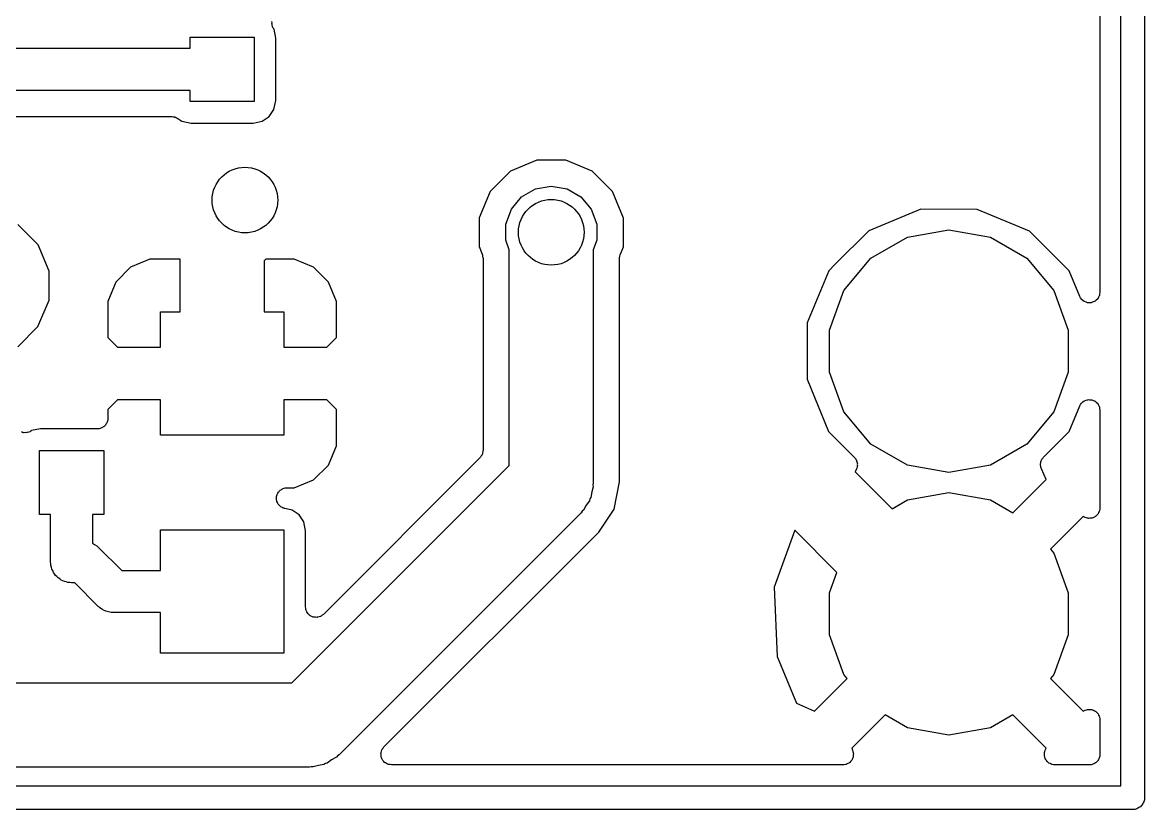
# Model space of a CAD drawing. Extents: x 25.3 to 49.5, y -85 to -25.3.
# Drawn here: x 38.63 to 49.48, y -84.95 to -77.34 of the extents above; entities that cross this region are included whole.
import ezdxf

# ---------------------------------------------------------------- set-up
doc = ezdxf.new("R2010")
doc.units = 0
doc.header["$MEASUREMENT"] = 0
doc.layers.add('BLACK', color=7, linetype='CONTINUOUS')

msp = doc.modelspace()

# ---------------------------------------------------------------- linework, layer by layer
at = {"layer": 'Black'}
for p, q in [((49.4792, -25.4), (49.4792, -84.836)), ((49.2506, -84.7217), (49.2506, -25.5143)), ((49.0474, -76.4626), (49.0474, -79.949)), ((41.0393, -77.354), (41.0401, -77.3428)), ((41.0411, -77.3603), (41.0393, -77.354)), ((41.0401, -77.3428), (41.0394, -77.3315)), ((41.0415, -77.3668), (41.0411, -77.3603)), ((41.0459, -77.3771), (41.0415, -77.3668)), ((41.049, -77.3879), (41.0459, -77.3771)), ((40.2475, -77.5894), (40.2475, -77.4827)), ((40.2475, -77.4827), (40.8673, -77.4827)), ((40.8673, -77.4827), (40.8673, -78.1025)), ((41.0528, -77.3932), (41.049, -77.3879)), ((41.0554, -77.3992), (41.0528, -77.3932)), ((41.0596, -77.4055), (41.0554, -77.3992)), ((41.0765, -77.4925), (41.0596, -77.4055)), ((35.0687, -77.5894), (40.2475, -77.5894)), ((41.0765, -78.0924), (41.0765, -77.4925)), ((40.2475, -77.9958), (34.9845, -77.9958)), ((40.2475, -78.1025), (40.2475, -77.9958)), ((40.8673, -78.1025), (40.2475, -78.1025)), ((41.0584, -78.1823), (41.0765, -78.0924)), ((41.0128, -78.2499), (41.0584, -78.1823)), ((34.9945, -78.2498), (40.0717, -78.2498)), ((40.0717, -78.2498), (40.0839, -78.252)), ((40.0839, -78.252), (40.0963, -78.2528)), ((40.0963, -78.2528), (40.1012, -78.255)), ((40.1012, -78.255), (40.1064, -78.2559)), ((40.1064, -78.2559), (40.1172, -78.2621)), ((40.1172, -78.2621), (40.1285, -78.2672)), ((40.1285, -78.2672), (40.1676, -78.2936)), ((40.1676, -78.2936), (40.2576, -78.3116)), ((40.2576, -78.3116), (40.8575, -78.3116)), ((40.8575, -78.3116), (40.9445, -78.2948)), ((40.9445, -78.2948), (41.0128, -78.2499)), ((43.6029, -78.6699), (43.346, -78.776)), ((43.8807, -78.6701), (43.6029, -78.6699)), ((44.1374, -78.7767), (43.8807, -78.6701)), ((43.346, -78.776), (43.1494, -78.9723)), ((44.3337, -78.9733), (44.1374, -78.7767)), ((43.1494, -78.9723), (43.0428, -79.2289)), ((43.4544, -79.0267), (43.5886, -78.9492)), ((43.5886, -78.9492), (43.7412, -78.9223)), ((43.7412, -78.9223), (43.8938, -78.9492)), ((43.8938, -78.9492), (44.028, -79.0267)), ((44.4398, -79.2302), (44.3337, -78.9733)), ((43.3548, -79.1454), (43.4544, -79.0267)), ((44.028, -79.0267), (44.1276, -79.1454)), ((43.3018, -79.291), (43.3548, -79.1454)), ((44.1276, -79.1454), (44.1806, -79.291)), ((47.3153, -79.1462), (46.811, -79.3545)), ((47.8609, -79.1466), (47.3153, -79.1462)), ((48.3649, -79.3559), (47.8609, -79.1466)), ((38.7774, -79.4888), (38.5811, -79.2922)), ((43.0428, -79.2289), (43.0426, -79.5068)), ((43.3018, -79.446), (43.3018, -79.291)), ((44.1806, -79.291), (44.1806, -79.446)), ((44.4396, -79.508), (44.4398, -79.2302)), ((46.811, -79.3545), (46.4841, -79.6808)), ((46.833, -79.6195), (47.1858, -79.4159)), ((47.1858, -79.4159), (47.5869, -79.3451)), ((47.5869, -79.3451), (47.988, -79.4159)), ((47.988, -79.4159), (48.3408, -79.6195)), ((48.5269, -79.5182), (48.3649, -79.3559)), ((38.8835, -79.7457), (38.7774, -79.4888)), ((43.0426, -79.5068), (43.0731, -79.5807)), ((43.3348, -79.5367), (43.3018, -79.446)), ((43.3348, -81.6244), (43.3348, -79.5367)), ((44.1806, -79.446), (44.1476, -79.5367)), ((44.1476, -79.5367), (44.1476, -81.7927)), ((44.4094, -79.5808), (44.4396, -79.508)), ((48.5764, -79.5678), (48.5269, -79.5182)), ((39.8595, -79.629), (39.6727, -79.7063)), ((40.151, -79.629), (39.8595, -79.629)), ((40.151, -80.137), (40.151, -79.629)), ((40.9794, -79.629), (40.9638, -79.6446)), ((40.9638, -79.6446), (40.9638, -80.137)), ((41.2553, -79.629), (40.9794, -79.629)), ((41.4421, -79.7063), (41.2553, -79.629)), ((43.0731, -79.5807), (43.0736, -79.5828)), ((43.0736, -79.5828), (43.0747, -79.5847)), ((43.0747, -79.5847), (43.0774, -79.6)), ((43.0774, -79.6), (43.0807, -79.6152)), ((43.0807, -79.6152), (43.0804, -79.6173)), ((43.0804, -79.6173), (43.0808, -79.6195)), ((43.0808, -79.6195), (43.0808, -81.4771)), ((44.4016, -79.6198), (44.402, -79.6175)), ((44.4016, -81.7827), (44.4016, -79.6198)), ((44.4017, -79.6152), (44.405, -79.6002)), ((44.402, -79.6175), (44.4017, -79.6152)), ((44.405, -79.6002), (44.4077, -79.585)), ((44.4077, -79.585), (44.4089, -79.583)), ((44.4089, -79.583), (44.4094, -79.5808)), ((46.5712, -79.9316), (46.833, -79.6195)), ((48.3408, -79.6195), (48.6026, -79.9316)), ((48.7504, -79.7421), (48.5764, -79.5678)), ((38.8833, -80.0235), (38.8835, -79.7457)), ((39.6727, -79.7063), (39.5298, -79.8492)), ((41.585, -79.8492), (41.4421, -79.7063)), ((46.4248, -79.74), (46.2155, -80.244)), ((46.4841, -79.6808), (46.4248, -79.74)), ((48.8519, -79.9878), (48.7504, -79.7421)), ((39.5298, -79.8492), (39.4525, -80.036)), ((41.6623, -80.036), (41.585, -79.8492)), ((46.4319, -80.3143), (46.5712, -79.9316)), ((48.6026, -79.9316), (48.7419, -80.3143)), ((49.0413, -79.9838), (49.0335, -79.9972)), ((49.0417, -79.9816), (49.0413, -79.9838)), ((49.0427, -79.9796), (49.0417, -79.9816)), ((49.0447, -79.9643), (49.0427, -79.9796)), ((49.0474, -79.949), (49.0447, -79.9643)), ((38.7767, -80.2802), (38.8833, -80.0235)), ((39.4525, -80.036), (39.4525, -80.387)), ((41.6623, -80.387), (41.6623, -80.036)), ((48.8602, -80.0009), (48.8519, -79.9878)), ((48.868, -80.0143), (48.8602, -80.0009)), ((48.8697, -80.0157), (48.868, -80.0143)), ((48.8708, -80.0176), (48.8697, -80.0157)), ((48.8831, -80.027), (48.8708, -80.0176)), ((48.895, -80.037), (48.8831, -80.027)), ((48.8971, -80.0377), (48.895, -80.037)), ((48.8988, -80.0391), (48.8971, -80.0377)), ((48.9136, -80.0438), (48.8988, -80.0391)), ((48.9282, -80.0491), (48.9136, -80.0438)), ((48.9304, -80.0491), (48.9282, -80.0491)), ((48.9324, -80.0497), (48.9304, -80.0491)), ((48.9479, -80.0491), (48.9324, -80.0497)), ((48.9634, -80.0491), (48.9479, -80.0491)), ((48.9655, -80.0483), (48.9634, -80.0491)), ((48.9677, -80.0482), (48.9655, -80.0483)), ((48.982, -80.0423), (48.9677, -80.0482)), ((48.9966, -80.037), (48.982, -80.0423)), ((48.9983, -80.0356), (48.9966, -80.037)), ((49.0003, -80.0347), (48.9983, -80.0356)), ((49.0117, -80.0243), (49.0003, -80.0347)), ((49.0236, -80.0143), (49.0117, -80.0243)), ((49.0247, -80.0124), (49.0236, -80.0143)), ((49.0264, -80.0109), (49.0247, -80.0124)), ((49.0335, -79.9972), (49.0264, -80.0109)), ((39.9605, -80.4799), (39.9605, -80.137)), ((39.9605, -80.137), (40.151, -80.137)), ((40.9638, -80.137), (41.1543, -80.137)), ((41.1543, -80.137), (41.1543, -80.4799)), ((38.5801, -80.4765), (38.7767, -80.2802)), ((46.2155, -80.244), (46.2151, -80.7896)), ((39.4525, -80.387), (39.5454, -80.4799)), ((41.5694, -80.4799), (41.6623, -80.387)), ((46.4319, -80.7217), (46.4319, -80.3143)), ((48.7419, -80.3143), (48.7419, -80.7217)), ((39.5454, -80.4799), (39.9605, -80.4799)), ((41.1543, -80.4799), (41.5694, -80.4799)), ((46.5712, -81.1044), (46.4319, -80.7217)), ((48.7419, -80.7217), (48.6026, -81.1044)), ((46.2151, -80.7896), (46.4234, -81.2939)), ((39.5454, -80.9879), (39.4525, -81.0808)), ((39.9605, -80.9879), (39.5454, -80.9879)), ((39.9605, -81.3308), (39.9605, -80.9879)), ((41.5694, -80.9879), (41.1543, -80.9879)), ((41.1543, -80.9879), (41.1543, -81.3308)), ((41.6623, -81.0808), (41.5694, -80.9879)), ((48.749, -81.296), (48.852, -81.048)), ((48.852, -81.048), (48.8603, -81.035)), ((48.8603, -81.035), (48.868, -81.0217)), ((48.868, -81.0217), (48.8697, -81.0202)), ((48.8697, -81.0202), (48.871, -81.0183)), ((48.871, -81.0183), (48.8832, -81.0089)), ((48.8832, -81.0089), (48.895, -80.999)), ((48.895, -80.999), (48.8971, -80.9982)), ((48.8971, -80.9982), (48.899, -80.9968)), ((48.899, -80.9968), (48.9137, -80.9922)), ((48.9137, -80.9922), (48.9282, -80.9869)), ((48.9282, -80.9869), (48.9304, -80.9869)), ((48.9304, -80.9869), (48.9326, -80.9862)), ((48.9326, -80.9862), (48.948, -80.9869)), ((48.948, -80.9869), (48.9634, -80.9869)), ((48.9634, -80.9869), (48.9656, -80.9877)), ((48.9656, -80.9877), (48.9679, -80.9878)), ((48.9679, -80.9878), (48.9821, -80.9937)), ((48.9821, -80.9937), (48.9966, -80.999)), ((48.9966, -80.999), (48.9983, -81.0005)), ((48.9983, -81.0005), (49.0005, -81.0013)), ((49.0005, -81.0013), (49.0118, -81.0118)), ((49.0118, -81.0118), (49.0236, -81.0217)), ((49.0236, -81.0217), (49.0248, -81.0236)), ((49.0248, -81.0236), (49.0265, -81.0252)), ((49.0265, -81.0252), (49.0336, -81.0389)), ((49.0336, -81.0389), (49.0413, -81.0522)), ((49.0413, -81.0522), (49.0417, -81.0545)), ((49.0417, -81.0545), (49.0427, -81.0565)), ((49.0427, -81.0565), (49.0447, -81.0718)), ((39.4525, -81.1673), (39.451, -81.1761)), ((39.451, -81.1761), (39.451, -81.185)), ((39.4525, -81.0808), (39.4525, -81.1673)), ((41.6623, -81.4318), (41.6623, -81.0808)), ((46.833, -81.4165), (46.5712, -81.1044)), ((48.6026, -81.1044), (48.3408, -81.4165)), ((49.0447, -81.0718), (49.0474, -81.087)), ((49.0474, -81.087), (49.0474, -82.0334)), ((38.7149, -81.2858), (38.7086, -81.29)), ((38.8019, -81.2689), (38.7149, -81.2858)), ((39.3509, -81.2689), (38.8019, -81.2689)), ((39.3597, -81.2674), (39.3509, -81.2689)), ((39.3685, -81.2674), (39.3597, -81.2674)), ((39.3769, -81.2644), (39.3685, -81.2674)), ((39.3856, -81.2628), (39.3769, -81.2644)), ((39.3933, -81.2584), (39.3856, -81.2628)), ((39.4017, -81.2553), (39.3933, -81.2584)), ((39.4085, -81.2496), (39.4017, -81.2553)), ((39.4162, -81.2452), (39.4085, -81.2496)), ((39.4219, -81.2384), (39.4162, -81.2452)), ((39.4287, -81.2327), (39.4219, -81.2384)), ((39.4332, -81.225), (39.4287, -81.2327)), ((39.4389, -81.2181), (39.4332, -81.225)), ((39.4419, -81.2098), (39.4389, -81.2181)), ((39.4464, -81.2021), (39.4419, -81.2098)), ((39.4479, -81.1933), (39.4464, -81.2021)), ((39.451, -81.185), (39.4479, -81.1933)), ((38.6282, -81.3036), (38.6179, -81.2991)), ((38.6347, -81.3041), (38.6282, -81.3036)), ((38.6409, -81.306), (38.6347, -81.3041)), ((38.6522, -81.3053), (38.6409, -81.306)), ((38.6634, -81.3061), (38.6522, -81.3053)), ((38.6697, -81.3043), (38.6634, -81.3061)), ((38.6762, -81.3039), (38.6697, -81.3043)), ((38.6865, -81.2995), (38.6762, -81.3039)), ((38.6973, -81.2964), (38.6865, -81.2995)), ((38.7026, -81.2926), (38.6973, -81.2964)), ((38.7086, -81.29), (38.7026, -81.2926)), ((41.1543, -81.3308), (39.9605, -81.3308)), ((46.4234, -81.2939), (46.672, -81.5429)), ((48.5019, -81.5427), (48.749, -81.296)), ((38.7921, -82.0979), (38.7921, -81.4781)), ((38.7921, -81.4781), (39.4119, -81.4781)), ((39.4119, -81.4781), (39.4119, -82.0979)), ((41.585, -81.6186), (41.6623, -81.4318)), ((43.077, -81.4987), (43.0747, -81.5118)), ((43.0804, -81.4859), (43.077, -81.4987)), ((43.0808, -81.4771), (43.08, -81.4815)), ((43.08, -81.4815), (43.0804, -81.4859)), ((47.1858, -81.6201), (46.833, -81.4165)), ((48.3408, -81.4165), (47.988, -81.6201)), ((43.051, -81.5489), (41.5369, -83.063)), ((43.0536, -81.5452), (43.051, -81.5489)), ((43.057, -81.5424), (43.0536, -81.5452)), ((43.0637, -81.5309), (43.057, -81.5424)), ((43.0713, -81.52), (43.0637, -81.5309)), ((43.0724, -81.5157), (43.0713, -81.52)), ((43.0747, -81.5118), (43.0724, -81.5157)), ((46.672, -81.5429), (46.6766, -81.5496)), ((46.6766, -81.5496), (46.6825, -81.5552)), ((46.6825, -81.5552), (46.6867, -81.5639)), ((46.6867, -81.5639), (46.6922, -81.5719)), ((46.6922, -81.5719), (46.6943, -81.5797)), ((46.6943, -81.5797), (46.6978, -81.587)), ((46.6978, -81.587), (46.6988, -81.5966)), ((46.6988, -81.5966), (46.7013, -81.606)), ((46.7013, -81.606), (46.7006, -81.614)), ((46.7006, -81.614), (46.7014, -81.6221)), ((48.4723, -81.6219), (48.4731, -81.6138)), ((48.4724, -81.6056), (48.4749, -81.5964)), ((48.4731, -81.6138), (48.4724, -81.6056)), ((48.4749, -81.5964), (48.4759, -81.5868)), ((48.4759, -81.5868), (48.4795, -81.5795)), ((48.4795, -81.5795), (48.4816, -81.5716)), ((48.4816, -81.5716), (48.4871, -81.5637)), ((48.4871, -81.5637), (48.4913, -81.5551)), ((48.4913, -81.5551), (48.4972, -81.5494)), ((48.4972, -81.5494), (48.5019, -81.5427)), ((41.2331, -83.7261), (43.3348, -81.6244)), ((41.4421, -81.7615), (41.585, -81.6186)), ((46.6928, -81.6563), (46.6804, -81.684)), ((46.6804, -81.684), (47.0378, -82.0413)), ((46.6948, -81.6484), (46.6928, -81.6563)), ((46.6982, -81.6411), (46.6948, -81.6484)), ((46.6991, -81.6315), (46.6982, -81.6411)), ((46.7014, -81.6221), (46.6991, -81.6315)), ((47.5869, -81.6909), (47.1858, -81.6201)), ((47.988, -81.6201), (47.5869, -81.6909)), ((48.4746, -81.6312), (48.4723, -81.6219)), ((48.4755, -81.6408), (48.4746, -81.6312)), ((48.4789, -81.6482), (48.4755, -81.6408)), ((48.4809, -81.6562), (48.4789, -81.6482)), ((48.5269, -81.7588), (48.4809, -81.6562)), ((41.2553, -81.8388), (41.4421, -81.7615)), ((44.1461, -81.8281), (44.1323, -81.8794)), ((44.1476, -81.7927), (44.1445, -81.8103)), ((44.1445, -81.8103), (44.1461, -81.8281)), ((44.3495, -82.0447), (44.4016, -81.7827)), ((48.2047, -82.081), (48.5269, -81.7588)), ((41.0825, -81.938), (41.084, -81.9305)), ((41.084, -81.948), (41.0825, -81.938)), ((41.084, -81.9228), (41.0875, -81.9133)), ((41.084, -81.9305), (41.084, -81.9228)), ((41.0875, -81.9133), (41.0894, -81.9034)), ((41.0894, -81.9034), (41.0934, -81.8968)), ((41.0934, -81.8968), (41.0961, -81.8896)), ((41.0961, -81.8896), (41.1026, -81.8819)), ((41.1026, -81.8819), (41.1078, -81.8733)), ((41.1078, -81.8733), (41.1138, -81.8685)), ((41.1138, -81.8685), (41.1188, -81.8626)), ((41.1188, -81.8626), (41.1275, -81.8575)), ((41.1275, -81.8575), (41.1353, -81.8512)), ((41.1353, -81.8512), (41.1426, -81.8488)), ((41.1426, -81.8488), (41.1493, -81.8449)), ((41.1493, -81.8449), (41.1592, -81.8432)), ((41.1592, -81.8432), (41.1688, -81.84)), ((41.1688, -81.84), (41.1765, -81.8401)), ((41.1765, -81.8401), (41.1841, -81.8388)), ((41.1841, -81.8388), (41.2553, -81.8388)), ((44.1231, -81.9317), (44.1142, -81.9472)), ((44.1323, -81.8794), (44.1231, -81.9317)), ((47.1858, -81.9559), (47.5869, -81.8851)), ((47.5869, -81.8851), (47.988, -81.9559)), ((41.084, -81.958), (41.084, -81.948)), ((41.0867, -81.9653), (41.084, -81.958)), ((41.0878, -81.9729), (41.0867, -81.9653)), ((41.0926, -81.9817), (41.0878, -81.9729)), ((41.0961, -81.9912), (41.0926, -81.9817)), ((41.101, -81.9971), (41.0961, -81.9912)), ((41.1047, -82.0039), (41.101, -81.9971)), ((41.1123, -82.0105), (41.1047, -82.0039)), ((41.1188, -82.0182), (41.1123, -82.0105)), ((41.1254, -82.0221), (41.1188, -82.0182)), ((41.1312, -82.0272), (41.1254, -82.0221)), ((41.1406, -82.0308), (41.1312, -82.0272)), ((41.1493, -82.0359), (41.1406, -82.0308)), ((41.1569, -82.0372), (41.1493, -82.0359)), ((41.1641, -82.04), (41.1569, -82.0372)), ((41.2342, -82.0541), (41.1641, -82.04)), ((44.0791, -82.0079), (44.0525, -82.0539)), ((44.1095, -81.9645), (44.0791, -82.0079)), ((44.1142, -81.9472), (44.1095, -81.9645)), ((44.2011, -82.2667), (44.3495, -82.0447)), ((47.0378, -82.0413), (47.1858, -81.9559)), ((47.988, -81.9559), (48.2047, -82.081)), ((49.0452, -82.0457), (49.0443, -82.0582)), ((49.0474, -82.0334), (49.0452, -82.0457)), ((38.8988, -82.0979), (38.7921, -82.0979)), ((38.8988, -82.5554), (38.8988, -82.0979)), ((39.4119, -82.0979), (39.3052, -82.0979)), ((39.3052, -82.0979), (39.3052, -82.3734)), ((41.3017, -82.0996), (41.2342, -82.0541)), ((41.3466, -82.168), (41.3017, -82.0996)), ((44.0286, -82.0801), (41.6888, -84.4199)), ((44.0388, -82.0654), (44.0286, -82.0801)), ((44.0525, -82.0539), (44.0388, -82.0654)), ((48.8861, -82.118), (48.5707, -82.4335)), ((48.9042, -82.1261), (48.8861, -82.118)), ((48.9164, -82.1291), (48.9042, -82.1261)), ((48.9282, -82.1334), (48.9164, -82.1291)), ((48.9334, -82.1334), (48.9282, -82.1334)), ((48.9384, -82.1347), (48.9334, -82.1334)), ((48.9509, -82.1334), (48.9384, -82.1347)), ((48.9634, -82.1334), (48.9509, -82.1334)), ((48.9684, -82.1316), (48.9634, -82.1334)), ((48.9735, -82.1311), (48.9684, -82.1316)), ((48.9848, -82.1256), (48.9735, -82.1311)), ((48.9966, -82.1214), (48.9848, -82.1256)), ((49.0006, -82.118), (48.9966, -82.1214)), ((49.0053, -82.1157), (49.0006, -82.118)), ((49.014, -82.1067), (49.0053, -82.1157)), ((49.0236, -82.0987), (49.014, -82.1067)), ((49.0262, -82.0942), (49.0236, -82.0987)), ((49.0299, -82.0904), (49.0262, -82.0942)), ((49.035, -82.079), (49.0299, -82.0904)), ((49.0413, -82.0681), (49.035, -82.079)), ((49.0422, -82.063), (49.0413, -82.0681)), ((49.0443, -82.0582), (49.0422, -82.063)), ((39.9605, -82.6389), (39.9605, -82.2452)), ((39.9605, -82.2452), (41.1543, -82.2452)), ((41.1543, -82.2452), (41.1543, -83.439)), ((41.3635, -82.255), (41.3466, -82.168)), ((41.3635, -82.9912), (41.3635, -82.255)), ((46.0967, -82.2498), (45.8972, -82.8001)), ((46.5038, -82.6568), (46.0967, -82.2498)), ((39.3052, -82.3734), (39.3239, -82.3865)), ((42.1228, -84.3451), (44.2011, -82.2667)), ((39.3239, -82.3865), (39.3469, -82.3997)), ((39.3469, -82.3997), (39.3527, -82.4066)), ((39.3527, -82.4066), (39.36, -82.4117)), ((39.36, -82.4117), (39.5872, -82.6389)), ((48.5707, -82.4335), (48.6026, -82.4716)), ((48.6026, -82.4716), (48.7419, -82.8543)), ((38.9019, -82.5729), (38.8988, -82.5554)), ((38.9019, -82.5907), (38.9019, -82.5729)), ((38.908, -82.6074), (38.9019, -82.5907)), ((38.9111, -82.6249), (38.908, -82.6074)), ((38.9199, -82.6403), (38.9111, -82.6249)), ((38.926, -82.657), (38.9199, -82.6403)), ((38.9374, -82.6706), (38.926, -82.657)), ((38.9463, -82.686), (38.9374, -82.6706)), ((38.96, -82.6974), (38.9463, -82.686)), ((38.9714, -82.7111), (38.96, -82.6974)), ((39.5872, -82.6389), (39.9605, -82.6389)), ((46.4319, -82.8543), (46.5038, -82.6568)), ((38.9868, -82.7199), (38.9714, -82.7111)), ((39.0004, -82.7314), (38.9868, -82.7199)), ((39.0171, -82.7375), (39.0004, -82.7314)), ((39.0325, -82.7463), (39.0171, -82.7375)), ((39.05, -82.7494), (39.0325, -82.7463)), ((39.0667, -82.7555), (39.05, -82.7494)), ((39.0845, -82.7555), (39.0667, -82.7555)), ((39.102, -82.7586), (39.0845, -82.7555)), ((39.1321, -82.7586), (39.102, -82.7586)), ((39.3593, -82.9858), (39.1321, -82.7586)), ((45.8972, -82.8001), (45.9273, -83.4687)), ((46.4319, -83.2617), (46.4319, -82.8543)), ((48.7419, -82.8543), (48.7419, -83.2617)), ((39.3666, -82.9909), (39.3593, -82.9858)), ((39.3724, -82.9978), (39.3666, -82.9909)), ((39.3954, -83.011), (39.3724, -82.9978)), ((39.4171, -83.0263), (39.3954, -83.011)), ((41.3658, -83.0043), (41.3635, -82.9912)), ((41.3669, -83.0175), (41.3658, -83.0043)), ((41.3688, -83.0215), (41.3669, -83.0175)), ((41.3696, -83.0259), (41.3688, -83.0215)), ((39.4258, -83.0286), (39.4171, -83.0263)), ((39.4335, -83.033), (39.4258, -83.0286)), ((39.4597, -83.0377), (39.4335, -83.033)), ((39.4853, -83.0445), (39.4597, -83.0377)), ((39.4942, -83.0437), (39.4853, -83.0445)), ((39.503, -83.0453), (39.4942, -83.0437)), ((39.9605, -83.0453), (39.503, -83.0453)), ((39.9605, -83.439), (39.9605, -83.0453)), ((41.3762, -83.0374), (41.3696, -83.0259)), ((41.3818, -83.0495), (41.3762, -83.0374)), ((41.385, -83.0526), (41.3818, -83.0495)), ((41.3872, -83.0565), (41.385, -83.0526)), ((41.3974, -83.065), (41.3872, -83.0565)), ((41.4068, -83.0744), (41.3974, -83.065)), ((41.4108, -83.0763), (41.4068, -83.0744)), ((41.4143, -83.0792), (41.4108, -83.0763)), ((41.4267, -83.0837), (41.4143, -83.0792)), ((41.4388, -83.0893), (41.4267, -83.0837)), ((41.4432, -83.0897), (41.4388, -83.0893)), ((41.4474, -83.0913), (41.4432, -83.0897)), ((41.4607, -83.0913), (41.4474, -83.0913)), ((41.4739, -83.0924), (41.4607, -83.0913)), ((41.4782, -83.0913), (41.4739, -83.0924)), ((41.4827, -83.0913), (41.4782, -83.0913)), ((41.4952, -83.0867), (41.4827, -83.0913)), ((41.508, -83.0833), (41.4952, -83.0867)), ((41.5117, -83.0807), (41.508, -83.0833)), ((41.5159, -83.0792), (41.5117, -83.0807)), ((41.526, -83.0707), (41.5159, -83.0792)), ((41.5369, -83.063), (41.526, -83.0707)), ((46.5712, -83.6444), (46.4319, -83.2617)), ((48.7419, -83.2617), (48.6026, -83.6444)), ((41.1543, -83.439), (39.9605, -83.439)), ((45.9273, -83.4687), (46.1143, -83.9203)), ((46.6031, -83.6825), (46.5712, -83.6444)), ((48.6026, -83.6444), (48.5707, -83.6825)), ((30.1659, -83.7261), (41.2331, -83.7261)), ((46.2877, -83.998), (46.6031, -83.6825)), ((48.5707, -83.6825), (48.8861, -83.998)), ((46.1143, -83.9203), (46.2877, -83.998)), ((48.8861, -83.998), (48.9042, -83.9899)), ((48.9042, -83.9899), (48.9164, -83.9869)), ((48.9164, -83.9869), (48.9282, -83.9826)), ((48.9282, -83.9826), (48.9334, -83.9826)), ((48.9334, -83.9826), (48.9384, -83.9813)), ((48.9384, -83.9813), (48.9509, -83.9826)), ((48.9509, -83.9826), (48.9634, -83.9826)), ((48.9634, -83.9826), (48.9684, -83.9844)), ((48.9684, -83.9844), (48.9735, -83.9849)), ((48.9735, -83.9849), (48.9848, -83.9903)), ((48.9848, -83.9903), (48.9966, -83.9946)), ((48.9966, -83.9946), (49.0006, -83.998)), ((49.0006, -83.998), (49.0053, -84.0003)), ((49.0053, -84.0003), (49.014, -84.0093)), ((46.9691, -84.035), (46.6469, -84.3572)), ((47.1858, -84.1601), (46.9691, -84.035)), ((48.2047, -84.035), (47.988, -84.1601)), ((48.5269, -84.3572), (48.2047, -84.035)), ((49.014, -84.0093), (49.0236, -84.0173)), ((49.0236, -84.0173), (49.0262, -84.0218)), ((49.0262, -84.0218), (49.0299, -84.0256)), ((49.0299, -84.0256), (49.035, -84.037)), ((49.035, -84.037), (49.0413, -84.0479)), ((49.0413, -84.0479), (49.0422, -84.053)), ((49.0422, -84.053), (49.0443, -84.0578)), ((49.0443, -84.0578), (49.0452, -84.0703)), ((49.0452, -84.0703), (49.0474, -84.0826)), ((49.0474, -84.0826), (49.0474, -84.4169)), ((47.5869, -84.2309), (47.1858, -84.1601)), ((47.988, -84.1601), (47.5869, -84.2309)), ((41.6741, -84.4301), (41.6626, -84.4438)), ((41.6888, -84.4199), (41.6741, -84.4301)), ((42.0934, -84.408), (42.0946, -84.4037)), ((42.0946, -84.4213), (42.0934, -84.408)), ((42.0946, -84.3993), (42.0991, -84.3868)), ((42.0946, -84.4037), (42.0946, -84.3993)), ((42.0946, -84.4345), (42.0946, -84.4213)), ((42.0961, -84.4387), (42.0946, -84.4345)), ((42.0991, -84.3868), (42.1025, -84.374)), ((42.1025, -84.374), (42.1051, -84.3703)), ((42.1051, -84.3703), (42.1066, -84.3661)), ((42.1066, -84.3661), (42.1152, -84.3559)), ((42.1152, -84.3559), (42.1228, -84.3451)), ((46.6469, -84.3572), (46.655, -84.3753)), ((46.655, -84.3753), (46.658, -84.3875)), ((46.658, -84.3875), (46.6623, -84.3993)), ((46.6623, -84.4345), (46.6605, -84.4394)), ((46.6623, -84.3993), (46.6623, -84.4045)), ((46.6623, -84.4045), (46.6636, -84.4095)), ((46.6636, -84.4095), (46.6623, -84.422)), ((46.6623, -84.422), (46.6623, -84.4345)), ((48.5102, -84.4095), (48.5115, -84.4045)), ((48.5115, -84.422), (48.5102, -84.4095)), ((48.5115, -84.3993), (48.5157, -84.3875)), ((48.5115, -84.4045), (48.5115, -84.3993)), ((48.5115, -84.4345), (48.5115, -84.422)), ((48.5133, -84.4395), (48.5115, -84.4345)), ((48.5157, -84.3875), (48.5188, -84.3753)), ((48.5188, -84.3753), (48.5269, -84.3572)), ((49.0459, -84.4345), (49.0428, -84.4429)), ((49.0474, -84.4169), (49.0459, -84.4257)), ((49.0459, -84.4257), (49.0459, -84.4345)), ((41.4014, -84.5389), (29.9578, -84.5389)), ((41.419, -84.5358), (41.4014, -84.5389)), ((41.4368, -84.5374), (41.419, -84.5358)), ((41.4881, -84.5236), (41.4368, -84.5374)), ((41.5404, -84.5144), (41.4881, -84.5236)), ((41.5559, -84.5054), (41.5404, -84.5144)), ((41.5732, -84.5008), (41.5559, -84.5054)), ((41.6166, -84.4704), (41.5732, -84.5008)), ((41.6626, -84.4438), (41.6166, -84.4704)), ((42.0965, -84.4432), (42.0961, -84.4387)), ((42.1021, -84.4552), (42.0965, -84.4432)), ((42.1066, -84.4677), (42.1021, -84.4552)), ((42.1095, -84.4711), (42.1066, -84.4677)), ((42.1114, -84.4752), (42.1095, -84.4711)), ((42.1208, -84.4846), (42.1114, -84.4752)), ((42.1293, -84.4947), (42.1208, -84.4846)), ((42.1332, -84.497), (42.1293, -84.4947)), ((42.1364, -84.5001), (42.1332, -84.497)), ((42.1484, -84.5057), (42.1364, -84.5001)), ((42.1599, -84.5124), (42.1484, -84.5057)), ((42.1643, -84.5131), (42.1599, -84.5124)), ((42.1683, -84.515), (42.1643, -84.5131)), ((42.1816, -84.5162), (42.1683, -84.515)), ((42.1946, -84.5185), (42.1816, -84.5162)), ((46.5623, -84.5185), (42.1946, -84.5185)), ((46.5746, -84.5163), (46.5623, -84.5185)), ((46.5871, -84.5154), (46.5746, -84.5163)), ((46.5919, -84.5133), (46.5871, -84.5154)), ((46.597, -84.5124), (46.5919, -84.5133)), ((46.6031, -84.5088), (46.597, -84.5124)), ((46.6079, -84.5061), (46.6031, -84.5088)), ((46.6193, -84.501), (46.6079, -84.5061)), ((46.6231, -84.4973), (46.6193, -84.501)), ((46.6276, -84.4947), (46.6231, -84.4973)), ((46.6356, -84.4851), (46.6276, -84.4947)), ((46.6446, -84.4764), (46.6356, -84.4851)), ((46.6469, -84.4717), (46.6446, -84.4764)), ((46.6503, -84.4677), (46.6469, -84.4717)), ((46.6545, -84.4559), (46.6503, -84.4677)), ((46.66, -84.4446), (46.6545, -84.4559)), ((46.6605, -84.4394), (46.66, -84.4446)), ((48.5138, -84.4446), (48.5133, -84.4395)), ((48.5192, -84.4559), (48.5138, -84.4446)), ((48.5235, -84.4677), (48.5192, -84.4559)), ((48.5269, -84.4717), (48.5235, -84.4677)), ((48.5292, -84.4764), (48.5269, -84.4717)), ((48.5382, -84.4851), (48.5292, -84.4764)), ((48.5462, -84.4947), (48.5382, -84.4851)), ((48.5507, -84.4973), (48.5462, -84.4947)), ((48.5545, -84.501), (48.5507, -84.4973)), ((48.5659, -84.5061), (48.5545, -84.501)), ((48.5768, -84.5124), (48.5659, -84.5061)), ((48.5819, -84.5133), (48.5768, -84.5124)), ((48.5867, -84.5154), (48.5819, -84.5133)), ((48.5992, -84.5163), (48.5867, -84.5154)), ((48.6115, -84.5185), (48.5992, -84.5163)), ((48.9458, -84.5185), (48.6115, -84.5185)), ((48.9546, -84.517), (48.9458, -84.5185)), ((48.9634, -84.517), (48.9546, -84.517)), ((48.9718, -84.5139), (48.9634, -84.517)), ((48.9805, -84.5124), (48.9718, -84.5139)), ((48.9882, -84.5079), (48.9805, -84.5124)), ((48.9966, -84.5049), (48.9882, -84.5079)), ((49.0034, -84.4992), (48.9966, -84.5049)), ((49.0111, -84.4947), (49.0034, -84.4992)), ((49.0168, -84.4879), (49.0111, -84.4947)), ((49.0236, -84.4822), (49.0168, -84.4879)), ((49.0281, -84.4745), (49.0236, -84.4822)), ((49.0338, -84.4677), (49.0281, -84.4745)), ((49.0368, -84.4593), (49.0338, -84.4677)), ((49.0413, -84.4516), (49.0368, -84.4593)), ((49.0428, -84.4429), (49.0413, -84.4516)), ((25.5143, -84.7217), (49.2506, -84.7217)), ((49.474, -84.8652), (49.4723, -84.8751)), ((49.4775, -84.8558), (49.474, -84.8652)), ((49.4792, -84.836), (49.4775, -84.8458)), ((49.4775, -84.8458), (49.4775, -84.8558)), ((49.3649, -84.9503), (25.4, -84.9503)), ((49.3747, -84.9486), (49.3649, -84.9503)), ((49.3847, -84.9486), (49.3747, -84.9486)), ((49.3941, -84.9451), (49.3847, -84.9486)), ((49.404, -84.9434), (49.3941, -84.9451)), ((49.4127, -84.9384), (49.404, -84.9434)), ((49.422, -84.935), (49.4127, -84.9384)), ((49.4297, -84.9286), (49.422, -84.935)), ((49.4384, -84.9236), (49.4297, -84.9286)), ((49.4448, -84.9159), (49.4384, -84.9236)), ((49.4525, -84.9095), (49.4448, -84.9159)), ((49.4575, -84.9008), (49.4525, -84.9095)), ((49.4639, -84.8931), (49.4575, -84.9008)), ((49.4673, -84.8838), (49.4639, -84.8931)), ((49.4723, -84.8751), (49.4673, -84.8838))]:
    msp.add_line(p, q, dxfattribs=at)
for centre in [(40.7785, -79.0565), (43.7412, -79.3685)]:
    msp.add_circle(centre, 0.3175, dxfattribs=at)

doc.saveas('drawing.dxf')
